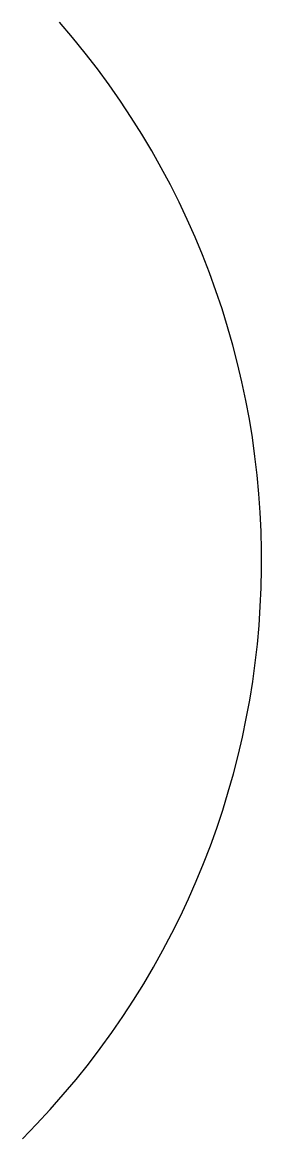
# Model space of a CAD drawing. Extents: x 2.13 to 3, y -2.12 to 1.97.
import ezdxf

# ---------------------------------------------------------------- set-up
doc = ezdxf.new("R2010")
doc.units = 0
doc.header["$MEASUREMENT"] = 0

msp = doc.modelspace()

# ---------------------------------------------------------------- linework, layer by layer
msp.add_arc((0, 0), 3, 315.1268, 41.0705)

doc.saveas('drawing.dxf')
